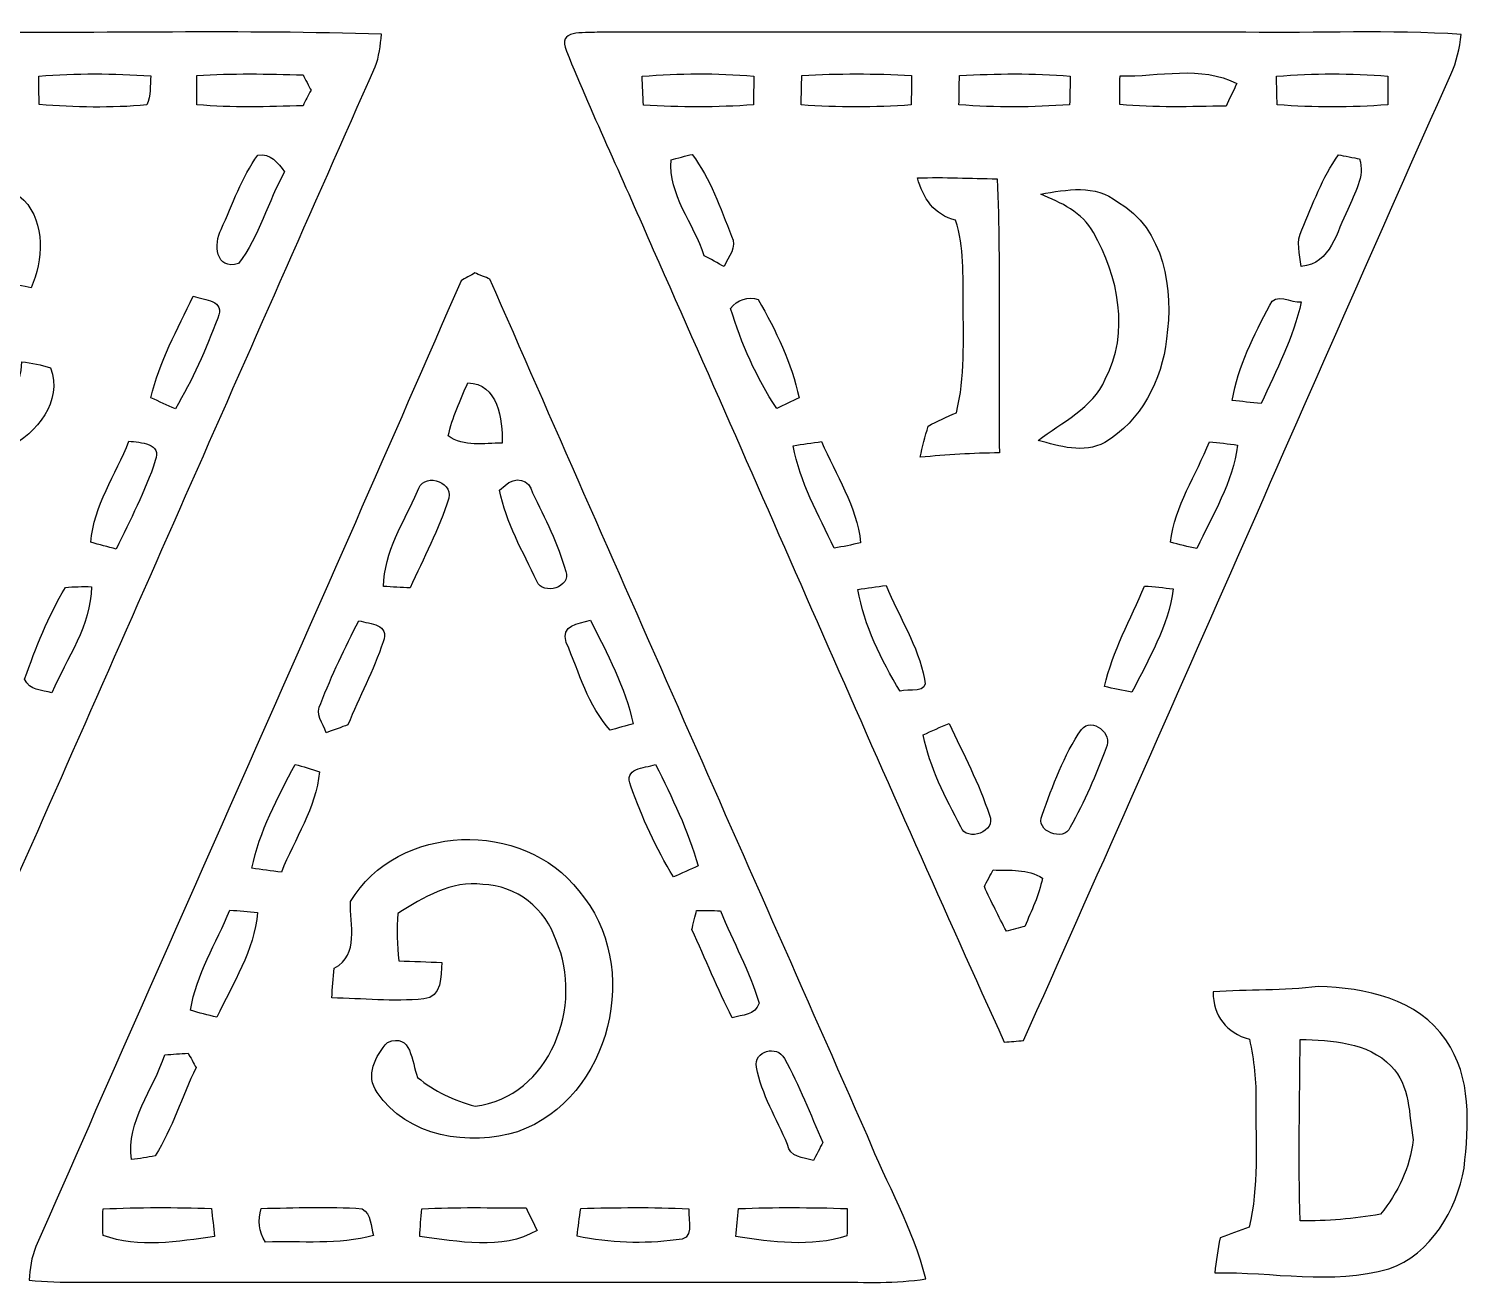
# Model space of a CAD drawing. Header units: centimetres. Extents: x -10.2 to 10.2, y -13.4 to 13.3.
# Drawn here: x 3.07 to 10.14, y 7.19 to 13.34 of the extents above; entities that cross this region are included whole.
import ezdxf

# ---------------------------------------------------------------- set-up
doc = ezdxf.new("R2010")
doc.units = ezdxf.units.CM
doc.header["$MEASUREMENT"] = 0
doc.layers.add('Camada 1', color=7, linetype='Continuous')

msp = doc.modelspace()

# ---------------------------------------------------------------- linework, layer by layer
at = {"layer": 'Camada 1', "color": 156}
for points, knots in [([(0.41768, 13.31595), (1.19486, 13.33641), (1.97309, 13.31841), (2.75061, 13.32512), (2.75061, 13.32512), (3.43322, 13.31806), (4.11692, 13.33782), (4.79918, 13.31453), (4.79918, 13.31453), (4.79178, 13.26056), (4.78825, 13.20518), (4.76708, 13.15472), (4.76708, 13.15472), (4.14796, 11.75419), (3.53094, 10.35261), (2.91253, 8.95173), (2.91253, 8.95173), (2.82081, 8.76334), (2.75802, 8.5605), (2.64829, 8.38129), (2.64829, 8.38129), (2.62924, 8.38129), (2.59115, 8.38094), (2.5721, 8.38094), (2.5721, 8.38094), (2.49519, 8.49029), (2.45251, 8.61836), (2.39888, 8.73936), (2.39888, 8.73936), (1.74978, 10.20973), (1.10277, 11.68118), (0.45191, 13.15084), (0.45191, 13.15084), (0.43003, 13.20341), (0.42579, 13.26056), (0.41768, 13.31595)], [0, 0, 0, 0, 0.1, 0.1, 0.1, 0.1, 0.2, 0.2, 0.2, 0.2, 0.3, 0.3, 0.3, 0.3, 0.4, 0.4, 0.4, 0.4, 0.5, 0.5, 0.5, 0.5, 0.6, 0.6, 0.6, 0.6, 0.7, 0.7, 0.7, 0.7, 0.8, 0.8, 0.8, 0.8, 1, 1, 1, 1]), ([(5.70406, 13.23199), (5.65608, 13.34134), (5.78872, 13.31806), (5.85504, 13.32512), (5.85504, 13.32512), (6.91337, 13.32441), (7.9717, 13.32476), (9.03004, 13.32476), (9.03004, 13.32476), (9.38142, 13.31877), (9.7342, 13.33782), (10.0852, 13.31382), (10.0852, 13.31382), (10.07674, 13.24645), (10.06333, 13.17941), (10.0337, 13.11804), (10.0337, 13.11804), (9.33414, 11.54147), (8.64481, 9.95997), (7.94208, 8.38481), (7.94208, 8.38481), (7.91033, 8.3827), (7.87893, 8.38023), (7.84789, 8.37811), (7.84789, 8.37811), (7.26227, 9.66575), (6.70453, 10.96644), (6.1288, 12.25867), (6.1288, 12.25867), (5.99015, 12.58428), (5.83706, 12.90425), (5.70406, 13.23199)], [0, 0, 0, 0, 0.1111111, 0.1111111, 0.1111111, 0.1111111, 0.2222222, 0.2222222, 0.2222222, 0.2222222, 0.3333333, 0.3333333, 0.3333333, 0.3333333, 0.4444444, 0.4444444, 0.4444444, 0.4444444, 0.5555556, 0.5555556, 0.5555556, 0.5555556, 0.6666667, 0.6666667, 0.6666667, 0.6666667, 0.7777778, 0.7777778, 0.7777778, 0.7777778, 1, 1, 1, 1]), ([(8.41304, 12.97057), (8.41304, 12.97057), (8.41304, 12.97057), (8.41304, 12.97057), (8.41304, 12.97057), (8.5859, 12.95364), (8.76017, 12.96105), (8.93409, 12.96317), (8.93409, 12.96317), (8.94715, 12.99068), (8.9729, 13.04572), (8.98594, 13.07324), (8.98594, 13.07324), (8.81238, 13.1646), (8.60354, 13.10675), (8.4148, 13.11062), (8.4148, 13.11062), (8.41304, 13.06407), (8.41268, 13.01714), (8.41304, 12.97057)], [0, 0, 0, 0, 0.1666667, 0.1666667, 0.1666667, 0.1666667, 0.3333333, 0.3333333, 0.3333333, 0.3333333, 0.5, 0.5, 0.5, 0.5, 0.6666667, 0.6666667, 0.6666667, 0.6666667, 1, 1, 1, 1]), ([(3.12103, 13.10993), (3.12103, 13.10993), (3.12103, 13.10993), (3.12103, 13.10993), (3.12103, 13.10993), (3.12067, 13.06336), (3.12137, 13.01679), (3.12313, 12.97057), (3.12313, 12.97057), (3.29776, 12.95752), (3.47486, 12.95187), (3.64983, 12.96916), (3.64983, 12.96916), (3.67064, 13.01326), (3.6643, 13.06371), (3.66888, 13.11062), (3.66888, 13.11062), (3.4865, 13.12368), (3.30305, 13.12474), (3.12103, 13.10993)], [0, 0, 0, 0, 0.1666667, 0.1666667, 0.1666667, 0.1666667, 0.3333333, 0.3333333, 0.3333333, 0.3333333, 0.5, 0.5, 0.5, 0.5, 0.6666667, 0.6666667, 0.6666667, 0.6666667, 1, 1, 1, 1]), ([(3.89466, 13.11239), (3.89466, 13.11239), (3.89466, 13.11239), (3.89466, 13.11239), (3.89466, 13.11239), (3.89395, 13.06442), (3.89395, 13.01679), (3.89431, 12.96916), (3.89431, 12.96916), (4.06717, 12.95505), (4.24108, 12.95929), (4.4143, 12.96458), (4.4143, 12.96458), (4.42701, 12.98998), (4.44005, 13.01502), (4.45347, 13.04042), (4.45347, 13.04042), (4.44358, 13.05912), (4.42419, 13.09687), (4.4143, 13.11592), (4.4143, 13.11592), (4.24108, 13.12086), (4.06752, 13.12403), (3.89466, 13.11239)], [0, 0, 0, 0, 0.1428571, 0.1428571, 0.1428571, 0.1428571, 0.2857143, 0.2857143, 0.2857143, 0.2857143, 0.4285714, 0.4285714, 0.4285714, 0.4285714, 0.5714286, 0.5714286, 0.5714286, 0.5714286, 0.7142857, 0.7142857, 0.7142857, 0.7142857, 1, 1, 1, 1]), ([(6.07484, 13.10886), (6.07484, 13.10886), (6.07484, 13.10886), (6.07484, 13.10886), (6.07484, 13.10886), (6.07625, 13.06195), (6.078, 13.01502), (6.08117, 12.96811), (6.08117, 12.96811), (6.26039, 12.95717), (6.44065, 12.95576), (6.62023, 12.96916), (6.62023, 12.96916), (6.62057, 13.01608), (6.62094, 13.06336), (6.62094, 13.11027), (6.62094, 13.11027), (6.43924, 13.12439), (6.25615, 13.12509), (6.07484, 13.10886)], [0, 0, 0, 0, 0.1666667, 0.1666667, 0.1666667, 0.1666667, 0.3333333, 0.3333333, 0.3333333, 0.3333333, 0.5, 0.5, 0.5, 0.5, 0.6666667, 0.6666667, 0.6666667, 0.6666667, 1, 1, 1, 1]), ([(6.85694, 13.1131), (6.85694, 13.1131), (6.85694, 13.1131), (6.85694, 13.1131), (6.85694, 13.1131), (6.85482, 13.06512), (6.85375, 13.01714), (6.85375, 12.96882), (6.85375, 12.96882), (7.03262, 12.95611), (7.21289, 12.95646), (7.39245, 12.96846), (7.39245, 12.96846), (7.39281, 13.01644), (7.39281, 13.06442), (7.39281, 13.11239), (7.39281, 13.11239), (7.2143, 13.12368), (7.03509, 13.12262), (6.85694, 13.1131)], [0, 0, 0, 0, 0.1666667, 0.1666667, 0.1666667, 0.1666667, 0.3333333, 0.3333333, 0.3333333, 0.3333333, 0.5, 0.5, 0.5, 0.5, 0.6666667, 0.6666667, 0.6666667, 0.6666667, 1, 1, 1, 1]), ([(7.62881, 13.11239), (7.62881, 13.11239), (7.62881, 13.11239), (7.62881, 13.11239), (7.62881, 13.11239), (7.62706, 13.06476), (7.62635, 13.01714), (7.62599, 12.96951), (7.62599, 12.96951), (7.80625, 12.95505), (7.98759, 12.95611), (8.16785, 12.96987), (8.16785, 12.96987), (8.16926, 13.01644), (8.16997, 13.06336), (8.17033, 13.10993), (8.17033, 13.10993), (7.99007, 13.12509), (7.80908, 13.12262), (7.62881, 13.11239)], [0, 0, 0, 0, 0.1666667, 0.1666667, 0.1666667, 0.1666667, 0.3333333, 0.3333333, 0.3333333, 0.3333333, 0.5, 0.5, 0.5, 0.5, 0.6666667, 0.6666667, 0.6666667, 0.6666667, 1, 1, 1, 1]), ([(9.18104, 13.10922), (9.18104, 13.10922), (9.18104, 13.10922), (9.18104, 13.10922), (9.18104, 13.10922), (9.18138, 13.06265), (9.18209, 13.01573), (9.1842, 12.96916), (9.1842, 12.96916), (9.36412, 12.95541), (9.5451, 12.95576), (9.72538, 12.96951), (9.72538, 12.96951), (9.72609, 13.01644), (9.72643, 13.063), (9.72609, 13.10957), (9.72609, 13.10957), (9.5451, 13.12439), (9.36237, 13.12474), (9.18104, 13.10922)], [0, 0, 0, 0, 0.1666667, 0.1666667, 0.1666667, 0.1666667, 0.3333333, 0.3333333, 0.3333333, 0.3333333, 0.5, 0.5, 0.5, 0.5, 0.6666667, 0.6666667, 0.6666667, 0.6666667, 1, 1, 1, 1]), ([(4.01355, 12.3592), (4.01355, 12.3592), (4.01355, 12.3592), (4.01355, 12.3592), (4.01355, 12.3592), (3.9751, 12.2876), (3.98604, 12.15707), (4.09821, 12.19129), (4.09821, 12.19129), (4.20158, 12.32534), (4.24144, 12.49503), (4.32435, 12.64108), (4.32435, 12.64108), (4.29083, 12.68412), (4.25591, 12.73351), (4.19276, 12.72327), (4.19276, 12.72327), (4.11373, 12.61286), (4.06929, 12.48233), (4.01355, 12.3592)], [0, 0, 0, 0, 0.1666667, 0.1666667, 0.1666667, 0.1666667, 0.3333333, 0.3333333, 0.3333333, 0.3333333, 0.5, 0.5, 0.5, 0.5, 0.6666667, 0.6666667, 0.6666667, 0.6666667, 1, 1, 1, 1]), ([(6.217, 12.70035), (6.217, 12.70035), (6.217, 12.70035), (6.217, 12.70035), (6.217, 12.70035), (6.20112, 12.52925), (6.32848, 12.38743), (6.37857, 12.23009), (6.37857, 12.23009), (6.40291, 12.21669), (6.45125, 12.19023), (6.47559, 12.17717), (6.47559, 12.17717), (6.49781, 12.22339), (6.5412, 12.27242), (6.51228, 12.32605), (6.51228, 12.32605), (6.45759, 12.46328), (6.40961, 12.60792), (6.31895, 12.72645), (6.31895, 12.72645), (6.29355, 12.71975), (6.24275, 12.70669), (6.217, 12.70035)], [0, 0, 0, 0, 0.1428571, 0.1428571, 0.1428571, 0.1428571, 0.2857143, 0.2857143, 0.2857143, 0.2857143, 0.4285714, 0.4285714, 0.4285714, 0.4285714, 0.5714286, 0.5714286, 0.5714286, 0.5714286, 0.7142857, 0.7142857, 0.7142857, 0.7142857, 1, 1, 1, 1]), ([(9.30485, 12.35674), (9.30485, 12.35674), (9.30485, 12.35674), (9.30485, 12.35674), (9.30485, 12.35674), (9.27488, 12.30029), (9.29498, 12.2368), (9.30168, 12.17753), (9.30168, 12.17753), (9.44915, 12.19129), (9.47384, 12.34898), (9.53028, 12.45658), (9.53028, 12.45658), (9.56132, 12.53525), (9.61565, 12.61709), (9.58708, 12.70493), (9.58708, 12.70493), (9.56132, 12.70952), (9.51018, 12.71905), (9.48443, 12.72398), (9.48443, 12.72398), (9.40328, 12.61321), (9.35918, 12.48127), (9.30485, 12.35674)], [0, 0, 0, 0, 0.1428571, 0.1428571, 0.1428571, 0.1428571, 0.2857143, 0.2857143, 0.2857143, 0.2857143, 0.4285714, 0.4285714, 0.4285714, 0.4285714, 0.5714286, 0.5714286, 0.5714286, 0.5714286, 0.7142857, 0.7142857, 0.7142857, 0.7142857, 1, 1, 1, 1]), ([(2.04116, 12.18388), (2.04116, 12.18388), (2.04116, 12.18388), (2.04116, 12.18388), (2.04116, 12.18388), (1.97061, 11.91083), (2.0013, 11.58627), (2.20627, 11.37637), (2.20627, 11.37637), (2.39959, 11.16999), (2.73473, 11.14459), (2.97144, 11.29065), (2.97144, 11.29065), (3.1108, 11.3605), (3.23849, 11.51572), (3.17853, 11.68011), (3.17853, 11.68011), (3.13336, 11.6967), (3.08539, 11.70269), (3.03812, 11.71081), (3.03812, 11.71081), (3.03283, 11.47445), (2.75554, 11.31322), (2.54528, 11.40918), (2.54528, 11.40918), (2.29446, 11.50443), (2.16605, 11.8117), (2.23626, 12.06429), (2.23626, 12.06429), (2.26342, 12.22939), (2.37067, 12.40013), (2.54458, 12.43612), (2.54458, 12.43612), (2.67263, 12.45552), (2.8335, 12.45481), (2.91711, 12.33769), (2.91711, 12.33769), (2.98062, 12.27172), (2.94286, 12.17788), (2.95205, 12.09745), (2.95205, 12.09745), (2.9845, 12.09145), (3.05011, 12.0791), (3.08292, 12.07311), (3.08292, 12.07311), (3.14147, 12.20858), (3.15453, 12.38743), (3.04765, 12.50244), (3.04765, 12.50244), (2.92135, 12.61638), (2.74002, 12.62979), (2.57774, 12.62097), (2.57774, 12.62097), (2.32903, 12.6118), (2.10643, 12.42165), (2.04116, 12.18388)], [0, 0, 0, 0, 0.0666667, 0.0666667, 0.0666667, 0.0666667, 0.1333333, 0.1333333, 0.1333333, 0.1333333, 0.2, 0.2, 0.2, 0.2, 0.2666667, 0.2666667, 0.2666667, 0.2666667, 0.3333333, 0.3333333, 0.3333333, 0.3333333, 0.4, 0.4, 0.4, 0.4, 0.4666667, 0.4666667, 0.4666667, 0.4666667, 0.5333333, 0.5333333, 0.5333333, 0.5333333, 0.6, 0.6, 0.6, 0.6, 0.6666667, 0.6666667, 0.6666667, 0.6666667, 0.7333333, 0.7333333, 0.7333333, 0.7333333, 0.8, 0.8, 0.8, 0.8, 0.8666667, 0.8666667, 0.8666667, 0.8666667, 1, 1, 1, 1]), ([(7.4228, 12.61074), (7.4228, 12.61074), (7.4228, 12.61074), (7.4228, 12.61074), (7.4228, 12.61074), (7.44926, 12.51302), (7.505, 12.42871), (7.60942, 12.40401), (7.60942, 12.40401), (7.6521, 12.27208), (7.6447, 12.13167), (7.64716, 11.99515), (7.64716, 11.99515), (7.64575, 11.81664), (7.65774, 11.63567), (7.6133, 11.46104), (7.6133, 11.46104), (7.56673, 11.43952), (7.51874, 11.42153), (7.47535, 11.39436), (7.47535, 11.39436), (7.46018, 11.34463), (7.44714, 11.29417), (7.4362, 11.24338), (7.4362, 11.24338), (7.56496, 11.25361), (7.69408, 11.26419), (7.82389, 11.26384), (7.82389, 11.26384), (7.81861, 11.71151), (7.83096, 12.15918), (7.81368, 12.60651), (7.81368, 12.60651), (7.68314, 12.60862), (7.55297, 12.61568), (7.4228, 12.61074)], [0, 0, 0, 0, 0.1, 0.1, 0.1, 0.1, 0.2, 0.2, 0.2, 0.2, 0.3, 0.3, 0.3, 0.3, 0.4, 0.4, 0.4, 0.4, 0.5, 0.5, 0.5, 0.5, 0.6, 0.6, 0.6, 0.6, 0.7, 0.7, 0.7, 0.7, 0.8, 0.8, 0.8, 0.8, 1, 1, 1, 1]), ([(8.02604, 12.53172), (8.02604, 12.53172), (8.02604, 12.53172), (8.02604, 12.53172), (8.02604, 12.53172), (8.12517, 12.4908), (8.22995, 12.44211), (8.28428, 12.34369), (8.28428, 12.34369), (8.40668, 12.13061), (8.46313, 11.85262), (8.34248, 11.62579), (8.34248, 11.62579), (8.28075, 11.4815), (8.13045, 11.41518), (8.01299, 11.32522), (8.01299, 11.32522), (8.11847, 11.297), (8.23524, 11.25925), (8.33966, 11.31464), (8.33966, 11.31464), (8.51675, 11.42118), (8.62117, 11.62014), (8.64164, 11.82229), (8.64164, 11.82229), (8.67867, 12.06252), (8.63211, 12.36309), (8.4021, 12.49397), (8.4021, 12.49397), (8.29415, 12.58111), (8.15092, 12.5536), (8.02604, 12.53172)], [0, 0, 0, 0, 0.1111111, 0.1111111, 0.1111111, 0.1111111, 0.2222222, 0.2222222, 0.2222222, 0.2222222, 0.3333333, 0.3333333, 0.3333333, 0.3333333, 0.4444444, 0.4444444, 0.4444444, 0.4444444, 0.5555556, 0.5555556, 0.5555556, 0.5555556, 0.6666667, 0.6666667, 0.6666667, 0.6666667, 0.7777778, 0.7777778, 0.7777778, 0.7777778, 1, 1, 1, 1]), ([(5.18795, 12.10768), (5.20488, 12.11721), (5.23875, 12.1359), (5.25568, 12.14543), (5.25568, 12.14543), (5.27402, 12.13802), (5.31071, 12.1232), (5.32906, 12.11579), (5.32906, 12.11579), (5.94218, 10.71491), (6.56132, 9.31721), (7.17795, 7.91809), (7.17795, 7.91809), (7.2718, 7.68419), (7.40163, 7.46337), (7.46337, 7.21818), (7.46337, 7.21818), (7.31626, 7.19349), (7.16704, 7.20231), (7.0192, 7.2016), (7.0192, 7.2016), (5.86634, 7.20195), (4.71346, 7.2016), (3.56059, 7.2016), (3.56059, 7.2016), (3.39794, 7.20302), (3.23461, 7.19559), (3.07269, 7.21113), (3.07269, 7.21113), (3.07869, 7.26687), (3.08327, 7.32437), (3.1069, 7.37622), (3.1069, 7.37622), (3.79764, 8.9549), (4.50179, 10.52759), (5.18795, 12.10768)], [0, 0, 0, 0, 0.1, 0.1, 0.1, 0.1, 0.2, 0.2, 0.2, 0.2, 0.3, 0.3, 0.3, 0.3, 0.4, 0.4, 0.4, 0.4, 0.5, 0.5, 0.5, 0.5, 0.6, 0.6, 0.6, 0.6, 0.7, 0.7, 0.7, 0.7, 0.8, 0.8, 0.8, 0.8, 1, 1, 1, 1]), ([(3.87667, 12.03184), (3.87667, 12.03184), (3.87667, 12.03184), (3.87667, 12.03184), (3.87667, 12.03184), (3.79871, 11.86991), (3.71016, 11.70974), (3.66994, 11.53336), (3.66994, 11.53336), (3.7091, 11.51572), (3.74931, 11.49772), (3.78919, 11.48009), (3.78919, 11.48009), (3.87314, 11.62049), (3.94017, 11.77113), (3.99661, 11.92424), (3.99661, 11.92424), (4.03472, 12.01314), (3.93452, 12.01243), (3.87667, 12.03184)], [0, 0, 0, 0, 0.1666667, 0.1666667, 0.1666667, 0.1666667, 0.3333333, 0.3333333, 0.3333333, 0.3333333, 0.5, 0.5, 0.5, 0.5, 0.6666667, 0.6666667, 0.6666667, 0.6666667, 1, 1, 1, 1]), ([(6.50804, 11.97151), (6.50804, 11.97151), (6.50804, 11.97151), (6.50804, 11.97151), (6.50804, 11.97151), (6.56025, 11.79971), (6.63397, 11.63214), (6.73347, 11.48185), (6.73347, 11.48185), (6.7698, 11.49914), (6.80614, 11.51643), (6.84281, 11.53336), (6.84281, 11.53336), (6.80685, 11.70446), (6.72889, 11.86427), (6.6435, 12.01525), (6.6435, 12.01525), (6.59165, 12.03359), (6.54085, 12.01349), (6.50804, 11.97151)], [0, 0, 0, 0, 0.1666667, 0.1666667, 0.1666667, 0.1666667, 0.3333333, 0.3333333, 0.3333333, 0.3333333, 0.5, 0.5, 0.5, 0.5, 0.6666667, 0.6666667, 0.6666667, 0.6666667, 1, 1, 1, 1]), ([(9.14822, 11.98809), (9.14822, 11.98809), (9.14822, 11.98809), (9.14822, 11.98809), (9.14822, 11.98809), (9.06955, 11.84062), (8.993, 11.68717), (8.96338, 11.52136), (8.96338, 11.52136), (9.0103, 11.51572), (9.05791, 11.51043), (9.1059, 11.50619), (9.1059, 11.50619), (9.17892, 11.66847), (9.26358, 11.82828), (9.30205, 12.00361), (9.30205, 12.00361), (9.253, 11.99761), (9.17256, 12.0537), (9.14822, 11.98809)], [0, 0, 0, 0, 0.1666667, 0.1666667, 0.1666667, 0.1666667, 0.3333333, 0.3333333, 0.3333333, 0.3333333, 0.5, 0.5, 0.5, 0.5, 0.6666667, 0.6666667, 0.6666667, 0.6666667, 1, 1, 1, 1]), ([(5.22076, 11.60744), (5.22076, 11.60744), (5.22076, 11.60744), (5.22076, 11.60744), (5.22076, 11.60744), (5.18442, 11.52243), (5.14526, 11.43776), (5.12514, 11.34709), (5.12514, 11.34709), (5.20276, 11.29171), (5.30048, 11.31216), (5.38902, 11.31252), (5.38902, 11.31252), (5.39184, 11.42823), (5.36787, 11.60391), (5.22076, 11.60744)], [0, 0, 0, 0, 0.2, 0.2, 0.2, 0.2, 0.4, 0.4, 0.4, 0.4, 0.6, 0.6, 0.6, 0.6, 1, 1, 1, 1]), ([(3.56164, 11.32169), (3.56164, 11.32169), (3.56164, 11.32169), (3.56164, 11.32169), (3.56164, 11.32169), (3.4999, 11.1573), (3.38666, 11.0049), (3.37609, 10.82674), (3.37609, 10.82674), (3.41665, 10.81369), (3.45827, 10.80417), (3.4999, 10.79287), (3.4999, 10.79287), (3.56658, 10.93575), (3.64313, 11.07581), (3.69076, 11.22644), (3.69076, 11.22644), (3.72604, 11.31216), (3.61738, 11.31534), (3.56164, 11.32169)], [0, 0, 0, 0, 0.1666667, 0.1666667, 0.1666667, 0.1666667, 0.3333333, 0.3333333, 0.3333333, 0.3333333, 0.5, 0.5, 0.5, 0.5, 0.6666667, 0.6666667, 0.6666667, 0.6666667, 1, 1, 1, 1]), ([(6.81426, 11.29947), (6.81426, 11.29947), (6.81426, 11.29947), (6.81426, 11.29947), (6.81426, 11.29947), (6.846, 11.12026), (6.93844, 10.96009), (7.01498, 10.79712), (7.01498, 10.79712), (7.05801, 10.80523), (7.10106, 10.81263), (7.14375, 10.82428), (7.14375, 10.82428), (7.12786, 11.00278), (7.02062, 11.15695), (6.95325, 11.31958), (6.95325, 11.31958), (6.90667, 11.31358), (6.86011, 11.30688), (6.81426, 11.29947)], [0, 0, 0, 0, 0.1666667, 0.1666667, 0.1666667, 0.1666667, 0.3333333, 0.3333333, 0.3333333, 0.3333333, 0.5, 0.5, 0.5, 0.5, 0.6666667, 0.6666667, 0.6666667, 0.6666667, 1, 1, 1, 1]), ([(8.85225, 11.31887), (8.85225, 11.31887), (8.85225, 11.31887), (8.85225, 11.31887), (8.85225, 11.31887), (8.78699, 11.15624), (8.68291, 11.00348), (8.66174, 10.82709), (8.66174, 10.82709), (8.70338, 10.81369), (8.74676, 10.80487), (8.79016, 10.79535), (8.79016, 10.79535), (8.86707, 10.95939), (8.96725, 11.11955), (8.99018, 11.30264), (8.99018, 11.30264), (8.94396, 11.30864), (8.89811, 11.31393), (8.85225, 11.31887)], [0, 0, 0, 0, 0.1666667, 0.1666667, 0.1666667, 0.1666667, 0.3333333, 0.3333333, 0.3333333, 0.3333333, 0.5, 0.5, 0.5, 0.5, 0.6666667, 0.6666667, 0.6666667, 0.6666667, 1, 1, 1, 1]), ([(4.97521, 11.07581), (4.97521, 11.07581), (4.97521, 11.07581), (4.97521, 11.07581), (4.97521, 11.07581), (4.90889, 10.92588), (4.81047, 10.77877), (4.80871, 10.60979), (4.80871, 10.60979), (4.85174, 10.60731), (4.89513, 10.60484), (4.93854, 10.60273), (4.93854, 10.60273), (5.00415, 10.74807), (5.08, 10.88989), (5.12867, 11.04194), (5.12867, 11.04194), (5.14597, 11.13119), (4.99638, 11.16929), (4.97521, 11.07581)], [0, 0, 0, 0, 0.1666667, 0.1666667, 0.1666667, 0.1666667, 0.3333333, 0.3333333, 0.3333333, 0.3333333, 0.5, 0.5, 0.5, 0.5, 0.6666667, 0.6666667, 0.6666667, 0.6666667, 1, 1, 1, 1]), ([(5.40419, 11.10438), (5.40419, 11.10438), (5.40419, 11.10438), (5.40419, 11.10438), (5.40419, 11.10438), (5.40419, 11.10438), (5.37669, 11.08109), (5.37669, 11.08109), (5.37669, 11.08109), (5.40702, 10.92305), (5.49134, 10.77983), (5.55978, 10.63519), (5.55978, 10.63519), (5.58765, 10.56357), (5.73122, 10.60591), (5.70052, 10.68387), (5.70052, 10.68387), (5.66242, 10.81792), (5.59964, 10.94422), (5.53826, 11.0691), (5.53826, 11.0691), (5.52414, 11.13719), (5.45041, 11.15025), (5.40419, 11.10438)], [0, 0, 0, 0, 0.1428571, 0.1428571, 0.1428571, 0.1428571, 0.2857143, 0.2857143, 0.2857143, 0.2857143, 0.4285714, 0.4285714, 0.4285714, 0.4285714, 0.5714286, 0.5714286, 0.5714286, 0.5714286, 0.7142857, 0.7142857, 0.7142857, 0.7142857, 1, 1, 1, 1]), ([(3.25084, 10.6052), (3.25084, 10.6052), (3.25084, 10.6052), (3.25084, 10.6052), (3.25084, 10.6052), (3.16723, 10.46444), (3.10585, 10.30957), (3.05118, 10.15541), (3.05118, 10.15541), (3.07481, 10.10073), (3.13584, 10.10179), (3.18523, 10.08944), (3.18523, 10.08944), (3.25649, 10.25842), (3.37784, 10.41893), (3.37784, 10.60838), (3.37784, 10.60838), (3.33516, 10.60979), (3.29282, 10.60873), (3.25084, 10.6052)], [0, 0, 0, 0, 0.1666667, 0.1666667, 0.1666667, 0.1666667, 0.3333333, 0.3333333, 0.3333333, 0.3333333, 0.5, 0.5, 0.5, 0.5, 0.6666667, 0.6666667, 0.6666667, 0.6666667, 1, 1, 1, 1]), ([(7.13034, 10.59497), (7.13034, 10.59497), (7.13034, 10.59497), (7.13034, 10.59497), (7.13034, 10.59497), (7.1628, 10.41717), (7.24429, 10.24995), (7.33743, 10.0965), (7.33743, 10.0965), (7.37588, 10.11061), (7.48205, 10.08203), (7.45737, 10.15612), (7.45737, 10.15612), (7.42631, 10.31804), (7.33107, 10.46198), (7.26968, 10.61473), (7.26968, 10.61473), (7.22312, 10.60873), (7.1762, 10.60238), (7.13034, 10.59497)], [0, 0, 0, 0, 0.1666667, 0.1666667, 0.1666667, 0.1666667, 0.3333333, 0.3333333, 0.3333333, 0.3333333, 0.5, 0.5, 0.5, 0.5, 0.6666667, 0.6666667, 0.6666667, 0.6666667, 1, 1, 1, 1]), ([(8.5351, 10.61191), (8.5351, 10.61191), (8.5351, 10.61191), (8.5351, 10.61191), (8.5351, 10.61191), (8.46525, 10.44963), (8.37881, 10.29264), (8.33825, 10.11943), (8.33825, 10.11943), (8.3827, 10.1099), (8.42751, 10.10038), (8.47266, 10.0912), (8.47266, 10.0912), (8.55379, 10.25348), (8.65152, 10.41505), (8.6748, 10.59814), (8.6748, 10.59814), (8.62787, 10.60379), (8.58166, 10.60838), (8.5351, 10.61191)], [0, 0, 0, 0, 0.1666667, 0.1666667, 0.1666667, 0.1666667, 0.3333333, 0.3333333, 0.3333333, 0.3333333, 0.5, 0.5, 0.5, 0.5, 0.6666667, 0.6666667, 0.6666667, 0.6666667, 1, 1, 1, 1]), ([(4.687, 10.44222), (4.687, 10.44222), (4.687, 10.44222), (4.687, 10.44222), (4.687, 10.44222), (4.61997, 10.30922), (4.55436, 10.17516), (4.50144, 10.03617), (4.50144, 10.03617), (4.4718, 9.98677), (4.51061, 9.93916), (4.5279, 9.89329), (4.5279, 9.89329), (4.55436, 9.90282), (4.60728, 9.92222), (4.63373, 9.93175), (4.63373, 9.93175), (4.68948, 10.06792), (4.76003, 10.1981), (4.80659, 10.3378), (4.80659, 10.3378), (4.83975, 10.42634), (4.7452, 10.42458), (4.687, 10.44222)], [0, 0, 0, 0, 0.1428571, 0.1428571, 0.1428571, 0.1428571, 0.2857143, 0.2857143, 0.2857143, 0.2857143, 0.4285714, 0.4285714, 0.4285714, 0.4285714, 0.5714286, 0.5714286, 0.5714286, 0.5714286, 0.7142857, 0.7142857, 0.7142857, 0.7142857, 1, 1, 1, 1]), ([(5.70335, 10.33568), (5.70335, 10.33568), (5.70335, 10.33568), (5.70335, 10.33568), (5.70335, 10.33568), (5.7665, 10.18998), (5.80884, 10.02417), (5.91889, 9.90635), (5.91889, 9.90635), (5.94713, 9.91376), (6.00287, 9.92893), (6.03108, 9.93633), (6.03108, 9.93633), (5.99193, 10.1166), (5.90479, 10.28135), (5.82117, 10.44434), (5.82117, 10.44434), (5.76226, 10.42493), (5.67302, 10.42281), (5.70335, 10.33568)], [0, 0, 0, 0, 0.1666667, 0.1666667, 0.1666667, 0.1666667, 0.3333333, 0.3333333, 0.3333333, 0.3333333, 0.5, 0.5, 0.5, 0.5, 0.6666667, 0.6666667, 0.6666667, 0.6666667, 1, 1, 1, 1]), ([(8.22537, 9.90952), (8.22537, 9.90952), (8.22537, 9.90952), (8.22537, 9.90952), (8.22537, 9.90952), (8.13893, 9.78288), (8.08531, 9.63365), (8.0331, 9.48972), (8.0331, 9.48972), (7.99535, 9.41105), (8.14, 9.35566), (8.17104, 9.43045), (8.17104, 9.43045), (8.23982, 9.55462), (8.29734, 9.68587), (8.34602, 9.81886), (8.34602, 9.81886), (8.38376, 9.88836), (8.27722, 9.97161), (8.22537, 9.90952)], [0, 0, 0, 0, 0.1666667, 0.1666667, 0.1666667, 0.1666667, 0.3333333, 0.3333333, 0.3333333, 0.3333333, 0.5, 0.5, 0.5, 0.5, 0.6666667, 0.6666667, 0.6666667, 0.6666667, 1, 1, 1, 1]), ([(7.45136, 9.88236), (7.45136, 9.88236), (7.45136, 9.88236), (7.45136, 9.88236), (7.45136, 9.88236), (7.48171, 9.7229), (7.56038, 9.57579), (7.63447, 9.43256), (7.63447, 9.43256), (7.66409, 9.35425), (7.81261, 9.40999), (7.77487, 9.48901), (7.77487, 9.48901), (7.72407, 9.64459), (7.64786, 9.79028), (7.57731, 9.93775), (7.57731, 9.93775), (7.53426, 9.92116), (7.49229, 9.90247), (7.45136, 9.88236)], [0, 0, 0, 0, 0.1666667, 0.1666667, 0.1666667, 0.1666667, 0.3333333, 0.3333333, 0.3333333, 0.3333333, 0.5, 0.5, 0.5, 0.5, 0.6666667, 0.6666667, 0.6666667, 0.6666667, 1, 1, 1, 1]), ([(4.37515, 9.73843), (4.37515, 9.73843), (4.37515, 9.73843), (4.37515, 9.73843), (4.37515, 9.73843), (4.29119, 9.57509), (4.20017, 9.41105), (4.16382, 9.22937), (4.16382, 9.22937), (4.21145, 9.22231), (4.25979, 9.21596), (4.30847, 9.21032), (4.30847, 9.21032), (4.37198, 9.37224), (4.4792, 9.525), (4.49438, 9.70103), (4.49438, 9.70103), (4.45523, 9.7162), (4.41501, 9.72714), (4.37515, 9.73843)], [0, 0, 0, 0, 0.1666667, 0.1666667, 0.1666667, 0.1666667, 0.3333333, 0.3333333, 0.3333333, 0.3333333, 0.5, 0.5, 0.5, 0.5, 0.6666667, 0.6666667, 0.6666667, 0.6666667, 1, 1, 1, 1]), ([(6.01944, 9.63189), (6.01944, 9.63189), (6.01944, 9.63189), (6.01944, 9.63189), (6.01944, 9.63189), (6.07413, 9.47772), (6.14257, 9.32744), (6.22793, 9.18738), (6.22793, 9.18738), (6.25827, 9.2008), (6.31895, 9.22725), (6.34893, 9.24065), (6.34893, 9.24065), (6.30096, 9.41422), (6.21982, 9.57615), (6.14079, 9.73701), (6.14079, 9.73701), (6.08224, 9.71867), (5.9817, 9.72185), (6.01944, 9.63189)], [0, 0, 0, 0, 0.1666667, 0.1666667, 0.1666667, 0.1666667, 0.3333333, 0.3333333, 0.3333333, 0.3333333, 0.5, 0.5, 0.5, 0.5, 0.6666667, 0.6666667, 0.6666667, 0.6666667, 1, 1, 1, 1]), ([(4.64677, 9.06603), (4.64677, 9.06603), (4.64677, 9.06603), (4.64677, 9.06603), (4.64677, 9.06603), (4.64114, 8.95103), (4.6937, 8.80779), (4.5674, 8.73971), (4.5674, 8.73971), (4.56247, 8.69138), (4.55824, 8.6427), (4.55507, 8.59401), (4.55507, 8.59401), (4.705, 8.5919), (4.85563, 8.57497), (5.00556, 8.58908), (5.00556, 8.58908), (5.09517, 8.59577), (5.08987, 8.70126), (5.0941, 8.76723), (5.0941, 8.76723), (5.02391, 8.77111), (4.9537, 8.77322), (4.88385, 8.7757), (4.88385, 8.7757), (4.87398, 8.85295), (4.87221, 8.93091), (4.87785, 9.00852), (4.87785, 9.00852), (5.00345, 9.08473), (5.13961, 9.17081), (5.29412, 9.15), (5.29412, 9.15), (5.45923, 9.14752), (5.60317, 9.0297), (5.6536, 8.87483), (5.6536, 8.87483), (5.79261, 8.56226), (5.62397, 8.10718), (5.25638, 8.06379), (5.25638, 8.06379), (5.15338, 8.0913), (5.0567, 8.13647), (4.97487, 8.2049), (4.97487, 8.2049), (4.94488, 8.2811), (4.94736, 8.42539), (4.8274, 8.37635), (4.8274, 8.37635), (4.76956, 8.31355), (4.71699, 8.21019), (4.77801, 8.13152), (4.77801, 8.13152), (4.92018, 7.9121), (5.23027, 7.86623), (5.46488, 7.93855), (5.46488, 7.93855), (5.92278, 8.10259), (6.08153, 8.75417), (5.76403, 9.11824), (5.76403, 9.11824), (5.49556, 9.47243), (4.87432, 9.45126), (4.64677, 9.06603)], [0, 0, 0, 0, 0.0588235, 0.0588235, 0.0588235, 0.0588235, 0.1176471, 0.1176471, 0.1176471, 0.1176471, 0.1764706, 0.1764706, 0.1764706, 0.1764706, 0.2352941, 0.2352941, 0.2352941, 0.2352941, 0.2941176, 0.2941176, 0.2941176, 0.2941176, 0.3529412, 0.3529412, 0.3529412, 0.3529412, 0.4117647, 0.4117647, 0.4117647, 0.4117647, 0.4705882, 0.4705882, 0.4705882, 0.4705882, 0.5294118, 0.5294118, 0.5294118, 0.5294118, 0.5882353, 0.5882353, 0.5882353, 0.5882353, 0.6470588, 0.6470588, 0.6470588, 0.6470588, 0.7058824, 0.7058824, 0.7058824, 0.7058824, 0.7647059, 0.7647059, 0.7647059, 0.7647059, 0.8235294, 0.8235294, 0.8235294, 0.8235294, 0.8823529, 0.8823529, 0.8823529, 0.8823529, 1, 1, 1, 1]), ([(7.75017, 9.13977), (7.75017, 9.13977), (7.75017, 9.13977), (7.75017, 9.13977), (7.75017, 9.13977), (7.78403, 9.06568), (7.82002, 8.99265), (7.85812, 8.92069), (7.85812, 8.92069), (7.8807, 8.92668), (7.92585, 8.93833), (7.94843, 8.94432), (7.94843, 8.94432), (7.98125, 9.02123), (8.01758, 9.09778), (8.03485, 9.18033), (8.03485, 9.18033), (7.96254, 9.22796), (7.87469, 9.21843), (7.79322, 9.2209), (7.79322, 9.2209), (7.78228, 9.2008), (7.76076, 9.15987), (7.75017, 9.13977)], [0, 0, 0, 0, 0.1428571, 0.1428571, 0.1428571, 0.1428571, 0.2857143, 0.2857143, 0.2857143, 0.2857143, 0.4285714, 0.4285714, 0.4285714, 0.4285714, 0.5714286, 0.5714286, 0.5714286, 0.5714286, 0.7142857, 0.7142857, 0.7142857, 0.7142857, 1, 1, 1, 1]), ([(4.05659, 9.02405), (4.05659, 9.02405), (4.05659, 9.02405), (4.05659, 9.02405), (4.05659, 9.02405), (3.98955, 8.86283), (3.89149, 8.70973), (3.86362, 8.53474), (3.86362, 8.53474), (3.90525, 8.52028), (3.94828, 8.51005), (3.99167, 8.49911), (3.99167, 8.49911), (4.06964, 8.66457), (4.17617, 8.82614), (4.19135, 9.01276), (4.19135, 9.01276), (4.14619, 9.01734), (4.10138, 9.02123), (4.05659, 9.02405)], [0, 0, 0, 0, 0.1666667, 0.1666667, 0.1666667, 0.1666667, 0.3333333, 0.3333333, 0.3333333, 0.3333333, 0.5, 0.5, 0.5, 0.5, 0.6666667, 0.6666667, 0.6666667, 0.6666667, 1, 1, 1, 1]), ([(6.34118, 9.02264), (6.34118, 9.02264), (6.34118, 9.02264), (6.34118, 9.02264), (6.34118, 9.02264), (6.33552, 8.99936), (6.32388, 8.95244), (6.31825, 8.92915), (6.31825, 8.92915), (6.38457, 8.78557), (6.44277, 8.63811), (6.51615, 8.49736), (6.51615, 8.49736), (6.56449, 8.51217), (6.62975, 8.50829), (6.64739, 8.56826), (6.64739, 8.56826), (6.60118, 8.72559), (6.51898, 8.86918), (6.45829, 9.02123), (6.45829, 9.02123), (6.41914, 9.02193), (6.37998, 9.02229), (6.34118, 9.02264)], [0, 0, 0, 0, 0.1428571, 0.1428571, 0.1428571, 0.1428571, 0.2857143, 0.2857143, 0.2857143, 0.2857143, 0.4285714, 0.4285714, 0.4285714, 0.4285714, 0.5714286, 0.5714286, 0.5714286, 0.5714286, 0.7142857, 0.7142857, 0.7142857, 0.7142857, 1, 1, 1, 1]), ([(8.8706, 8.62329), (9.04205, 8.6374), (9.2149, 8.62824), (9.38635, 8.64975), (9.38635, 8.64975), (9.61284, 8.64376), (9.87424, 8.58978), (10.00936, 8.38835), (10.00936, 8.38835), (10.13848, 8.20632), (10.12155, 7.97101), (10.09896, 7.76076), (10.09896, 7.76076), (10.06157, 7.55438), (9.93775, 7.33953), (9.73067, 7.26687), (9.73067, 7.26687), (9.45161, 7.18714), (9.16233, 7.25346), (8.87801, 7.24746), (8.87801, 7.24746), (8.88505, 7.30496), (8.89423, 7.36211), (8.90447, 7.4189), (8.90447, 7.4189), (8.95173, 7.43654), (8.999, 7.45418), (9.04662, 7.47148), (9.04662, 7.47148), (9.0946, 7.67115), (9.07767, 7.87752), (9.07979, 8.08073), (9.07979, 8.08073), (9.0812, 8.18515), (9.07097, 8.28957), (9.04768, 8.39152), (9.04768, 8.39152), (8.93726, 8.42362), (8.86953, 8.50547), (8.8706, 8.62329)], [0, 0, 0, 0, 0.0909091, 0.0909091, 0.0909091, 0.0909091, 0.1818182, 0.1818182, 0.1818182, 0.1818182, 0.2727273, 0.2727273, 0.2727273, 0.2727273, 0.3636364, 0.3636364, 0.3636364, 0.3636364, 0.4545455, 0.4545455, 0.4545455, 0.4545455, 0.5454545, 0.5454545, 0.5454545, 0.5454545, 0.6363636, 0.6363636, 0.6363636, 0.6363636, 0.7272727, 0.7272727, 0.7272727, 0.7272727, 0.8181818, 0.8181818, 0.8181818, 0.8181818, 1, 1, 1, 1]), ([(6.63539, 8.2557), (6.63539, 8.2557), (6.63539, 8.2557), (6.63539, 8.2557), (6.63539, 8.2557), (6.65726, 8.12094), (6.73488, 8.00206), (6.78568, 7.87646), (6.78568, 7.87646), (6.79696, 7.81295), (6.86364, 7.81295), (6.91337, 7.7978), (6.91337, 7.7978), (6.92467, 7.81967), (6.9476, 7.86377), (6.95888, 7.88563), (6.95888, 7.88563), (6.89821, 8.02393), (6.84459, 8.16609), (6.77121, 8.29803), (6.77121, 8.29803), (6.73593, 8.36577), (6.61846, 8.33437), (6.63539, 8.2557)], [0, 0, 0, 0, 0.1428571, 0.1428571, 0.1428571, 0.1428571, 0.2857143, 0.2857143, 0.2857143, 0.2857143, 0.4285714, 0.4285714, 0.4285714, 0.4285714, 0.5714286, 0.5714286, 0.5714286, 0.5714286, 0.7142857, 0.7142857, 0.7142857, 0.7142857, 1, 1, 1, 1]), ([(9.2964, 8.39082), (9.2964, 8.39082), (9.2964, 8.39082), (9.2964, 8.39082), (9.2964, 8.39082), (9.29357, 8.09448), (9.28828, 7.79814), (9.29569, 7.50181), (9.29569, 7.50181), (9.42798, 7.50111), (9.55993, 7.51099), (9.69044, 7.53463), (9.69044, 7.53463), (9.7744, 7.64046), (9.83614, 7.76286), (9.84956, 7.89905), (9.84956, 7.89905), (9.82732, 8.02216), (9.83791, 8.16539), (9.74124, 8.26028), (9.74124, 8.26028), (9.62695, 8.37953), (9.45056, 8.38588), (9.2964, 8.39082)], [0, 0, 0, 0, 0.1428571, 0.1428571, 0.1428571, 0.1428571, 0.2857143, 0.2857143, 0.2857143, 0.2857143, 0.4285714, 0.4285714, 0.4285714, 0.4285714, 0.5714286, 0.5714286, 0.5714286, 0.5714286, 0.7142857, 0.7142857, 0.7142857, 0.7142857, 1, 1, 1, 1]), ([(3.73839, 8.31567), (3.73839, 8.31567), (3.73839, 8.31567), (3.73839, 8.31567), (3.73839, 8.31567), (3.68158, 8.14563), (3.54787, 7.99076), (3.57504, 7.80238), (3.57504, 7.80238), (3.6135, 7.80696), (3.65195, 7.81295), (3.6904, 7.82109), (3.6904, 7.82109), (3.77577, 7.95549), (3.82164, 8.11035), (3.89078, 8.25323), (3.89078, 8.25323), (3.88126, 8.27087), (3.8615, 8.30615), (3.85163, 8.32343), (3.85163, 8.32343), (3.81353, 8.32097), (3.77577, 8.31814), (3.73839, 8.31567)], [0, 0, 0, 0, 0.1428571, 0.1428571, 0.1428571, 0.1428571, 0.2857143, 0.2857143, 0.2857143, 0.2857143, 0.4285714, 0.4285714, 0.4285714, 0.4285714, 0.5714286, 0.5714286, 0.5714286, 0.5714286, 0.7142857, 0.7142857, 0.7142857, 0.7142857, 1, 1, 1, 1]), ([(3.43605, 7.4302), (3.43605, 7.4302), (3.43605, 7.4302), (3.43605, 7.4302), (3.43605, 7.4302), (3.6089, 7.36881), (3.80293, 7.39951), (3.9811, 7.42562), (3.9811, 7.42562), (3.97615, 7.47148), (3.97121, 7.51733), (3.96558, 7.56284), (3.96558, 7.56284), (3.78882, 7.56849), (3.61173, 7.5692), (3.435, 7.56038), (3.435, 7.56038), (3.43393, 7.51733), (3.43181, 7.4736), (3.43605, 7.4302)], [0, 0, 0, 0, 0.1666667, 0.1666667, 0.1666667, 0.1666667, 0.3333333, 0.3333333, 0.3333333, 0.3333333, 0.5, 0.5, 0.5, 0.5, 0.6666667, 0.6666667, 0.6666667, 0.6666667, 1, 1, 1, 1]), ([(4.23121, 7.39844), (4.23121, 7.39844), (4.23121, 7.39844), (4.23121, 7.39844), (4.23121, 7.39844), (4.4076, 7.40339), (4.58716, 7.38363), (4.76003, 7.43055), (4.76003, 7.43055), (4.7452, 7.47606), (4.74944, 7.53426), (4.70358, 7.56179), (4.70358, 7.56179), (4.53918, 7.57307), (4.37444, 7.56567), (4.21004, 7.5632), (4.21004, 7.5632), (4.19206, 7.50639), (4.19698, 7.44855), (4.23121, 7.39844)], [0, 0, 0, 0, 0.1666667, 0.1666667, 0.1666667, 0.1666667, 0.3333333, 0.3333333, 0.3333333, 0.3333333, 0.5, 0.5, 0.5, 0.5, 0.6666667, 0.6666667, 0.6666667, 0.6666667, 1, 1, 1, 1]), ([(4.98544, 7.42526), (4.98544, 7.42526), (4.98544, 7.42526), (4.98544, 7.42526), (4.98544, 7.42526), (5.17313, 7.40268), (5.38726, 7.35434), (5.56012, 7.45525), (5.56012, 7.45525), (5.54708, 7.48276), (5.52026, 7.53779), (5.50686, 7.56532), (5.50686, 7.56532), (5.33646, 7.56637), (5.16643, 7.56954), (4.99638, 7.56143), (4.99638, 7.56143), (4.9918, 7.51628), (4.98827, 7.47077), (4.98544, 7.42526)], [0, 0, 0, 0, 0.1666667, 0.1666667, 0.1666667, 0.1666667, 0.3333333, 0.3333333, 0.3333333, 0.3333333, 0.5, 0.5, 0.5, 0.5, 0.6666667, 0.6666667, 0.6666667, 0.6666667, 1, 1, 1, 1]), ([(5.75663, 7.42738), (5.75663, 7.42738), (5.75663, 7.42738), (5.75663, 7.42738), (5.75663, 7.42738), (5.91502, 7.39245), (6.08117, 7.38823), (6.2417, 7.40867), (6.2417, 7.40867), (6.33482, 7.40587), (6.2999, 7.50181), (6.30307, 7.56072), (6.30307, 7.56072), (6.12668, 7.5699), (5.94995, 7.56778), (5.77391, 7.5625), (5.77391, 7.5625), (5.76721, 7.51769), (5.76155, 7.47253), (5.75663, 7.42738)], [0, 0, 0, 0, 0.1666667, 0.1666667, 0.1666667, 0.1666667, 0.3333333, 0.3333333, 0.3333333, 0.3333333, 0.5, 0.5, 0.5, 0.5, 0.6666667, 0.6666667, 0.6666667, 0.6666667, 1, 1, 1, 1]), ([(6.53308, 7.42526), (6.53308, 7.42526), (6.53308, 7.42526), (6.53308, 7.42526), (6.53308, 7.42526), (6.71089, 7.3981), (6.90245, 7.37198), (7.07636, 7.42809), (7.07636, 7.42809), (7.08094, 7.47289), (7.07848, 7.51769), (7.07848, 7.56214), (7.07848, 7.56214), (6.90138, 7.56849), (6.72394, 7.56884), (6.54719, 7.56214), (6.54719, 7.56214), (6.5419, 7.51662), (6.53732, 7.47112), (6.53308, 7.42526)], [0, 0, 0, 0, 0.1666667, 0.1666667, 0.1666667, 0.1666667, 0.3333333, 0.3333333, 0.3333333, 0.3333333, 0.5, 0.5, 0.5, 0.5, 0.6666667, 0.6666667, 0.6666667, 0.6666667, 1, 1, 1, 1])]:
    msp.add_open_spline(points, degree=3, knots=knots, dxfattribs=at)

doc.saveas('drawing.dxf')
